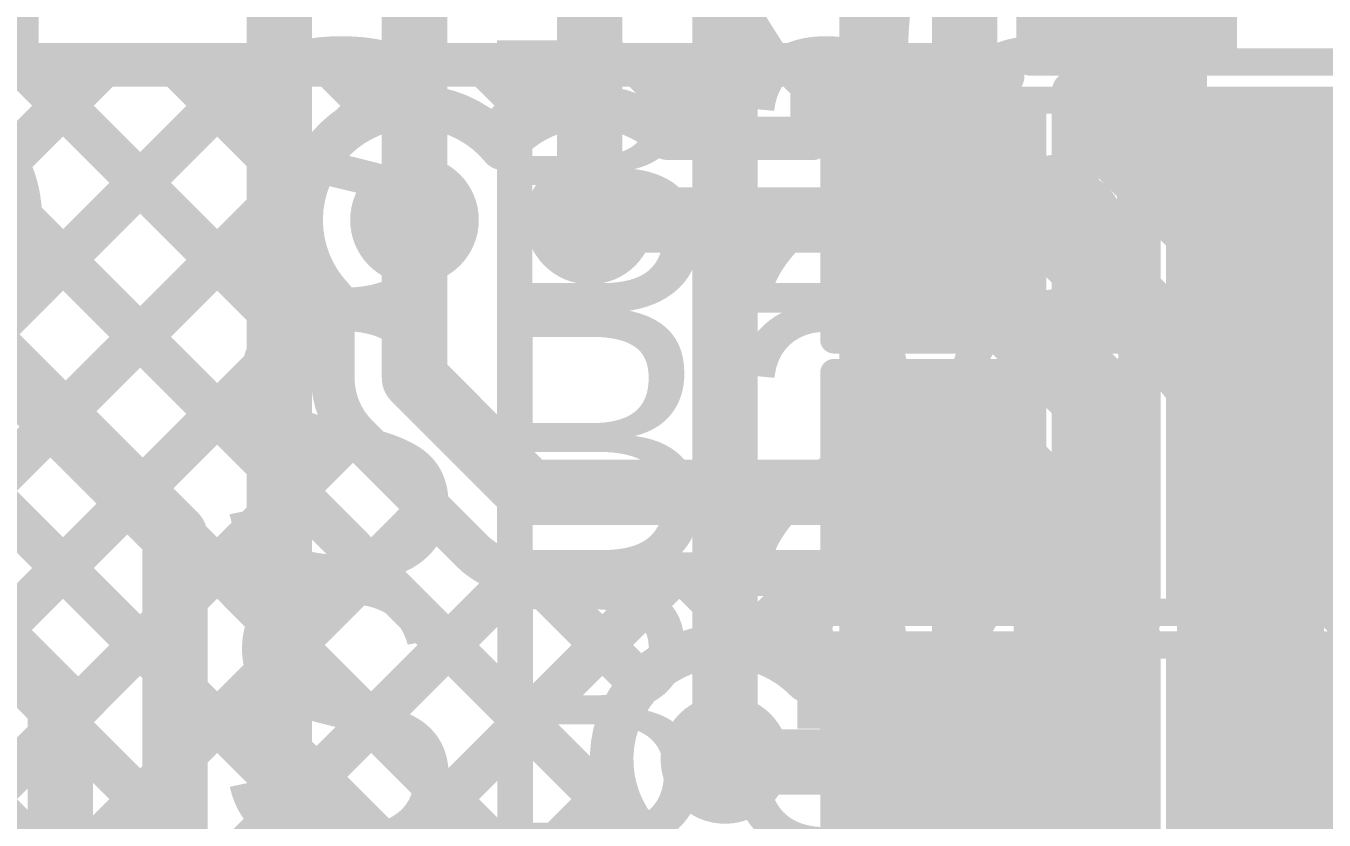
# Model space of a CAD drawing. Header units: millimetres. Extents: x -0.01 to 3.73, y -0.01 to 3.05.
# Drawn here: x 0.9017 to 1.14, y 1.9499 to 2.0956 of the extents above; entities that cross this region are included whole.
import ezdxf

# ---------------------------------------------------------------- set-up
doc = ezdxf.new("R2010")
doc.units = ezdxf.units.MM
doc.header["$MEASUREMENT"] = 0
for name, color, linetype in [('BottomLayer', 5, 'Continuous'), ('TopLayer', 1, 'Continuous'), ('TopOverlay', 2, 'Continuous'), ('TopPaste', 8, 'Continuous'), ('TopSolder', 216, 'Continuous'), ('ViaHoleLayer', 16, 'Continuous')]:
    doc.layers.add(name, color=color, linetype=linetype)
doc.styles.add('Arial', font='', dxfattribs={"height": 0.2})
doc.styles.get('Arial').set_extended_font_data('Arial')

# ---------------------------------------------------------------- blocks, each defined once
blk = doc.blocks.new('S______B______29')
at = {"layer": 'TopLayer'}
for points in [[(-0.045, -0.0175), (-0.045, 0.0175), (-0.015, 0.0175), (-0.015, -0.0175)], [(0.015, -0.0175), (0.015, 0.0175), (0.045, 0.0175), (0.045, -0.0175)]]:
    blk.add_hatch(color=1, dxfattribs=at).paths.add_polyline_path(points)
at = {"layer": 'TopPaste'}
for points in [[(-0.045, -0.0175), (-0.045, 0.0175), (-0.015, 0.0175), (-0.015, -0.0175)], [(0.015, -0.0175), (0.015, 0.0175), (0.045, 0.0175), (0.045, -0.0175)]]:
    blk.add_hatch(color=8, dxfattribs=at).paths.add_polyline_path(points)
at = {"layer": 'TopSolder'}
for points in [[(-0.049, -0.0215), (-0.049, 0.0215), (-0.011, 0.0215), (-0.011, -0.0215)], [(0.011, -0.0215), (0.011, 0.0215), (0.049, 0.0215), (0.049, -0.0215)]]:
    blk.add_hatch(color=216, dxfattribs=at).paths.add_polyline_path(points)
at = {"layer": 'TopOverlay', "const_width": 0.005}
for points in [[(0.05, 0.022), (-0.05, 0.022)], [(-0.05, 0.022), (-0.05, -0.022)], [(0.05, 0.022), (0.05, -0.022)], [(0.05, -0.022), (-0.05, -0.022)]]:
    blk.add_lwpolyline(points, dxfattribs=at)
at = {"layer": 'TopOverlay', "const_width": 0.0025}
for points in [[(-0.05125, 0.022, 1), (-0.04875, 0.022, 1)], [(-0.05125, 0.022, 1), (-0.04875, 0.022, 1)], [(0.04875, 0.022, 1), (0.05125, 0.022, 1)], [(0.04875, 0.022, 1), (0.05125, 0.022, 1)], [(-0.05125, -0.022, 1), (-0.04875, -0.022, 1)], [(-0.05125, -0.022, 1), (-0.04875, -0.022, 1)], [(0.04875, -0.022, 1), (0.05125, -0.022, 1)], [(0.04875, -0.022, 1), (0.05125, -0.022, 1)]]:
    blk.add_lwpolyline(points, format="xyb", close=True, dxfattribs=at)
blk = doc.blocks.new('S______B______30')
at = {"layer": 'TopLayer'}
for points in [[(-0.045, -0.0175), (-0.045, 0.0175), (-0.015, 0.0175), (-0.015, -0.0175)], [(0.015, -0.0175), (0.015, 0.0175), (0.045, 0.0175), (0.045, -0.0175)]]:
    blk.add_hatch(color=1, dxfattribs=at).paths.add_polyline_path(points)
at = {"layer": 'TopPaste'}
for points in [[(-0.045, -0.0175), (-0.045, 0.0175), (-0.015, 0.0175), (-0.015, -0.0175)], [(0.015, -0.0175), (0.015, 0.0175), (0.045, 0.0175), (0.045, -0.0175)]]:
    blk.add_hatch(color=8, dxfattribs=at).paths.add_polyline_path(points)
at = {"layer": 'TopSolder'}
for points in [[(-0.049, -0.0215), (-0.049, 0.0215), (-0.011, 0.0215), (-0.011, -0.0215)], [(0.011, -0.0215), (0.011, 0.0215), (0.049, 0.0215), (0.049, -0.0215)]]:
    blk.add_hatch(color=216, dxfattribs=at).paths.add_polyline_path(points)
at = {"layer": 'TopOverlay', "const_width": 0.005}
for points in [[(0.05, 0.022), (-0.05, 0.022)], [(-0.05, 0.022), (-0.05, -0.022)], [(0.05, 0.022), (0.05, -0.022)], [(0.05, -0.022), (-0.05, -0.022)]]:
    blk.add_lwpolyline(points, dxfattribs=at)
at = {"layer": 'TopOverlay', "const_width": 0.0025}
for points in [[(-0.05125, 0.022, 1), (-0.04875, 0.022, 1)], [(-0.05125, 0.022, 1), (-0.04875, 0.022, 1)], [(0.04875, 0.022, 1), (0.05125, 0.022, 1)], [(0.04875, 0.022, 1), (0.05125, 0.022, 1)], [(-0.05125, -0.022, 1), (-0.04875, -0.022, 1)], [(-0.05125, -0.022, 1), (-0.04875, -0.022, 1)], [(0.04875, -0.022, 1), (0.05125, -0.022, 1)], [(0.04875, -0.022, 1), (0.05125, -0.022, 1)]]:
    blk.add_lwpolyline(points, format="xyb", close=True, dxfattribs=at)
blk = doc.blocks.new('S______B______31')
at = {"layer": 'TopLayer'}
for points in [[(-0.045, -0.0175), (-0.045, 0.0175), (-0.015, 0.0175), (-0.015, -0.0175)], [(0.015, -0.0175), (0.015, 0.0175), (0.045, 0.0175), (0.045, -0.0175)]]:
    blk.add_hatch(color=1, dxfattribs=at).paths.add_polyline_path(points)
at = {"layer": 'TopPaste'}
for points in [[(-0.045, -0.0175), (-0.045, 0.0175), (-0.015, 0.0175), (-0.015, -0.0175)], [(0.015, -0.0175), (0.015, 0.0175), (0.045, 0.0175), (0.045, -0.0175)]]:
    blk.add_hatch(color=8, dxfattribs=at).paths.add_polyline_path(points)
at = {"layer": 'TopSolder'}
for points in [[(-0.049, -0.0215), (-0.049, 0.0215), (-0.011, 0.0215), (-0.011, -0.0215)], [(0.011, -0.0215), (0.011, 0.0215), (0.049, 0.0215), (0.049, -0.0215)]]:
    blk.add_hatch(color=216, dxfattribs=at).paths.add_polyline_path(points)
at = {"layer": 'TopOverlay', "const_width": 0.005}
for points in [[(0.05, 0.022), (-0.05, 0.022)], [(-0.05, 0.022), (-0.05, -0.022)], [(0.05, 0.022), (0.05, -0.022)], [(0.05, -0.022), (-0.05, -0.022)]]:
    blk.add_lwpolyline(points, dxfattribs=at)
at = {"layer": 'TopOverlay', "const_width": 0.0025}
for points in [[(-0.05125, 0.022, 1), (-0.04875, 0.022, 1)], [(-0.05125, 0.022, 1), (-0.04875, 0.022, 1)], [(0.04875, 0.022, 1), (0.05125, 0.022, 1)], [(0.04875, 0.022, 1), (0.05125, 0.022, 1)], [(-0.05125, -0.022, 1), (-0.04875, -0.022, 1)], [(-0.05125, -0.022, 1), (-0.04875, -0.022, 1)], [(0.04875, -0.022, 1), (0.05125, -0.022, 1)], [(0.04875, -0.022, 1), (0.05125, -0.022, 1)]]:
    blk.add_lwpolyline(points, format="xyb", close=True, dxfattribs=at)
blk = doc.blocks.new('R__0603_102')
at = {"layer": 'TopLayer'}
for points in [[(-0.015, 0.0175), (-0.015, -0.0175), (-0.045, -0.0175), (-0.045, 0.0175)], [(0.045, 0.0175), (0.045, -0.0175), (0.015, -0.0175), (0.015, 0.0175)]]:
    blk.add_hatch(color=1, dxfattribs=at).paths.add_polyline_path(points)
at = {"layer": 'TopPaste'}
for points in [[(-0.015, 0.0175), (-0.015, -0.0175), (-0.045, -0.0175), (-0.045, 0.0175)], [(0.045, 0.0175), (0.045, -0.0175), (0.015, -0.0175), (0.015, 0.0175)]]:
    blk.add_hatch(color=8, dxfattribs=at).paths.add_polyline_path(points)
at = {"layer": 'TopSolder'}
for points in [[(-0.011, 0.0215), (-0.011, -0.0215), (-0.049, -0.0215), (-0.049, 0.0215)], [(0.049, 0.0215), (0.049, -0.0215), (0.011, -0.0215), (0.011, 0.0215)]]:
    blk.add_hatch(color=216, dxfattribs=at).paths.add_polyline_path(points)
at = {"layer": 'TopOverlay', "const_width": 0.005}
for points in [[(0.049, 0.021), (-0.049, 0.021)], [(-0.049, 0.021), (-0.049, -0.021)], [(0.049, 0.021), (0.049, -0.021)], [(0.049, -0.021), (-0.049, -0.021)]]:
    blk.add_lwpolyline(points, dxfattribs=at)
at = {"layer": 'TopOverlay', "const_width": 0.0025}
for points in [[(-0.05025, 0.021, 1), (-0.04775, 0.021, 1)], [(-0.05025, 0.021, 1), (-0.04775, 0.021, 1)], [(0.04775, 0.021, 1), (0.05025, 0.021, 1)], [(0.04775, 0.021, 1), (0.05025, 0.021, 1)], [(-0.05025, -0.021, 1), (-0.04775, -0.021, 1)], [(-0.05025, -0.021, 1), (-0.04775, -0.021, 1)], [(0.04775, -0.021, 1), (0.05025, -0.021, 1)], [(0.04775, -0.021, 1), (0.05025, -0.021, 1)]]:
    blk.add_lwpolyline(points, format="xyb", close=True, dxfattribs=at)

msp = doc.modelspace()

# ---------------------------------------------------------------- hatches: boundary and pattern name
at = {"layer": 'BottomLayer'}
h = msp.add_hatch(color=5, dxfattribs=at)
edge = h.paths.add_edge_path()
edge.add_arc((0.973, 2.06), 0.01181, 0, 360)
h = msp.add_hatch(color=5, dxfattribs=at)
edge = h.paths.add_edge_path()
edge.add_arc((1.00519, 2.06), 0.01181, 0, 360)
h = msp.add_hatch(color=5, dxfattribs=at)
edge = h.paths.add_edge_path()
edge.add_arc((1.03, 1.961), 0.01181, 0, 360)
at = {"layer": 'TopLayer'}
h = msp.add_hatch(color=1, dxfattribs=at)
edge = h.paths.add_edge_path()
edge.add_arc((0.973, 2.06), 0.01181, 0, 360)
h = msp.add_hatch(color=1, dxfattribs=at)
edge = h.paths.add_edge_path()
edge.add_arc((1.00519, 2.06), 0.01181, 0, 360)
h = msp.add_hatch(color=1, dxfattribs=at)
edge = h.paths.add_edge_path()
edge.add_arc((1.03, 1.961), 0.01181, 0, 360)
at = {"layer": 'ViaHoleLayer'}
h = msp.add_hatch(color=16, dxfattribs=at)
edge = h.paths.add_edge_path()
edge.add_arc((0.973, 2.06), 0.00591, 0, 360)
h = msp.add_hatch(color=16, dxfattribs=at)
edge = h.paths.add_edge_path()
edge.add_arc((1.00519, 2.06), 0.00591, 0, 360)
h = msp.add_hatch(color=16, dxfattribs=at)
edge = h.paths.add_edge_path()
edge.add_arc((1.03, 1.961), 0.00591, 0, 360)

# ---------------------------------------------------------------- linework, layer by layer
at = {"layer": 'BottomLayer'}
for points, const_width in [([(1.057, 1.81), (1.057, 2.168)], 0.012), ([(1.00519, 2.06), (1.00519, 2.16623)], 0.012), ([(1.03, 1.961), (1.03, 2.167)], 0.012), ([(0.722, 2.157), (0.908, 1.971)], 0.012), ([(0.973, 2.06), (0.973, 2.15808)], 0.012), ([(1.106, 2.078), (1.106, 2.14272)], 0.025), ([(0.78702, 2.144), (0.929, 2.00202)], 0.012), ([(1.074, 2.049), (1.074, 2.144)], 0.012), ([(0.94819, 1.96181), (0.94819, 2.13381)], 0.012), ([(1.106, 2.078), (1.156, 2.028)], 0.025), ([(1.089, 2.05521), (1.089, 2.06484)], 0.008), ([(1.0908, 2.0628), (1.1408, 2.0128)], 0.008), ([(1.089, 2.05521), (1.1126, 2.03161)], 0.008), ([(1.074, 2.049), (1.102, 2.021)], 0.012), ([(1.09899, 2.04522), (1.10368, 2.04991)], 0.008), ([(1.11312, 2.03107), (1.11782, 2.03577)], 0.008), ([(1.072, 2.02979), (1.087, 2.01479)], 0.008), ([(1.072, 1.82443), (1.072, 2.02979)], 0.008), ([(1.072, 2.01823), (1.07778, 2.02401)], 0.008), ([(1.102, 1.816), (1.102, 2.021)], 0.012), ([(1.117, 2.00667), (1.13196, 2.02163)], 0.008), ([(1.117, 1.83043), (1.117, 2.021)], 0.008), ([(1.087, 1.83043), (1.087, 2.01479)], 0.008), ([(1.117, 2.01389), (1.2575, 1.87339)], 0.008), ([(1.117, 1.97838), (1.14706, 2.00845)], 0.008), ([(1.117, 1.9501), (1.1734, 2.0065)], 0.008), ([(1.117, 1.92181), (1.20169, 2.0065)], 0.008), ([(0.929, 1.787), (0.929, 2.00202)], 0.012), ([(1.072, 1.98995), (1.087, 2.00495)], 0.008), ([(1.072, 2.00232), (1.087, 1.98732)], 0.008), ([(1.117, 1.9856), (1.20723, 1.89538)], 0.008), ([(1.072, 1.96167), (1.087, 1.97667)], 0.008), ([(0.908, 1.779), (0.908, 1.971)], 0.012), ([(1.072, 1.97403), (1.087, 1.95903)], 0.008), ([(0.94819, 1.96181), (0.999, 1.911)], 0.012), ([(1.117, 1.95732), (1.18656, 1.88776)], 0.008), ([(1.072, 1.93338), (1.087, 1.94838)], 0.008)]:
    msp.add_lwpolyline(points, dxfattribs=dict(at, const_width=const_width))
for points, const_width in [([(1.09975, 2.078, 1), (1.11225, 2.078, 1)], 0.0125), ([(1.09975, 2.078, 1), (1.11225, 2.078, 1)], 0.0125), ([(1.087, 2.06484, 1), (1.091, 2.06484, 1)], 0.004), ([(1.0888, 2.0628, 1), (1.0928, 2.0628, 1)], 0.004), ([(0.97, 2.06, 1), (0.976, 2.06, 1)], 0.006), ([(1.00219, 2.06, 1), (1.00819, 2.06, 1)], 0.006), ([(1.087, 2.05521, 1), (1.091, 2.05521, 1)], 0.004), ([(1.087, 2.05521, 1), (1.091, 2.05521, 1)], 0.004), ([(1.071, 2.049, 1), (1.077, 2.049, 1)], 0.006), ([(1.071, 2.049, 1), (1.077, 2.049, 1)], 0.006), ([(1.10168, 2.04991, 1), (1.10568, 2.04991, 1)], 0.004), ([(1.09699, 2.04522, 1), (1.10099, 2.04522, 1)], 0.004), ([(1.11582, 2.03577, 1), (1.11982, 2.03577, 1)], 0.004), ([(1.1106, 2.03161, 1), (1.1146, 2.03161, 1)], 0.004), ([(1.11061, 2.03161, 1), (1.11461, 2.03161, 1)], 0.004), ([(1.11061, 2.0316, 1), (1.11461, 2.0316, 1)], 0.004), ([(1.07, 2.02979, 1), (1.074, 2.02979, 1)], 0.004), ([(1.07, 2.02979, 1), (1.074, 2.02979, 1)], 0.004), ([(1.11112, 2.03107, 1), (1.11512, 2.03107, 1)], 0.004), ([(1.07578, 2.02401, 1), (1.07978, 2.02401, 1)], 0.004), ([(1.099, 2.021, 1), (1.105, 2.021, 1)], 0.006), ([(1.099, 2.021, 1), (1.105, 2.021, 1)], 0.006), ([(1.115, 2.021, 1), (1.119, 2.021, 1)], 0.004), ([(1.115, 2.021, 1), (1.119, 2.021, 1)], 0.004), ([(1.115, 2.021, 1), (1.119, 2.021, 1)], 0.004), ([(1.12996, 2.02163, 1), (1.13396, 2.02163, 1)], 0.004), ([(1.07, 2.01823, 1), (1.074, 2.01823, 1)], 0.004), ([(1.085, 2.01479, 1), (1.089, 2.01479, 1)], 0.004), ([(1.085, 2.01479, 1), (1.089, 2.01479, 1)], 0.004), ([(1.115, 2.01389, 1), (1.119, 2.01389, 1)], 0.004), ([(1.1388, 2.0128, 1), (1.1428, 2.0128, 1)], 0.004), ([(1.1388, 2.0128, 1), (1.1428, 2.0128, 1)], 0.004), ([(1.1388, 2.0128, 1), (1.1428, 2.0128, 1)], 0.004), ([(1.115, 2.00667, 1), (1.119, 2.00667, 1)], 0.004), ([(0.926, 2.00202, 1), (0.932, 2.00202, 1)], 0.006), ([(0.926, 2.00202, 1), (0.932, 2.00202, 1)], 0.006), ([(1.085, 2.00495, 1), (1.089, 2.00495, 1)], 0.004), ([(1.07, 2.00232, 1), (1.074, 2.00232, 1)], 0.004), ([(1.07, 1.98995, 1), (1.074, 1.98995, 1)], 0.004), ([(1.085, 1.98732, 1), (1.089, 1.98732, 1)], 0.004), ([(1.115, 1.9856, 1), (1.119, 1.9856, 1)], 0.004), ([(1.085, 1.97667, 1), (1.089, 1.97667, 1)], 0.004), ([(1.115, 1.97838, 1), (1.119, 1.97838, 1)], 0.004), ([(0.905, 1.971, 1), (0.911, 1.971, 1)], 0.006), ([(0.905, 1.971, 1), (0.911, 1.971, 1)], 0.006), ([(1.07, 1.97403, 1), (1.074, 1.97403, 1)], 0.004), ([(0.94519, 1.96181, 1), (0.95119, 1.96181, 1)], 0.006), ([(0.94519, 1.96181, 1), (0.95119, 1.96181, 1)], 0.006), ([(1.027, 1.961, 1), (1.033, 1.961, 1)], 0.006), ([(1.07, 1.96167, 1), (1.074, 1.96167, 1)], 0.004), ([(1.085, 1.95903, 1), (1.089, 1.95903, 1)], 0.004), ([(1.115, 1.95732, 1), (1.119, 1.95732, 1)], 0.004), ([(1.085, 1.94838, 1), (1.089, 1.94838, 1)], 0.004), ([(1.115, 1.9501, 1), (1.119, 1.9501, 1)], 0.004)]:
    msp.add_lwpolyline(points, format="xyb", close=True, dxfattribs=dict(at, const_width=const_width))
at = {"layer": 'BottomLayer', "const_width": 0.008}
for points in [[(1.11261, 2.03161, -0.198912), (1.117, 2.021)], [(1.11261, 2.0316, -0.198764), (1.117, 2.021)], [(1.156, 2.0065, -0.198912), (1.1408, 2.0128)], [(1.156, 2.0065, -0.198912), (1.1408, 2.0128)]]:
    msp.add_lwpolyline(points, format="xyb", dxfattribs=at)
at = {"layer": 'TopLayer'}
for points, const_width in [([(0.60828, 2.0885), (1.081, 2.0885)], 0.008), ([(0.75954, 2.0885), (0.91004, 1.938)], 0.008), ([(0.76549, 1.938), (0.91599, 2.0885)], 0.008), ([(0.78783, 2.0885), (1.04771, 1.82862)], 0.008), ([(0.79378, 1.938), (0.94428, 2.0885)], 0.008), ([(0.81611, 2.0885), (1.046, 1.85861)], 0.008), ([(0.8444, 2.0885), (1.0118, 1.9211)], 0.008), ([(0.87268, 2.0885), (1.02938, 1.9318)], 0.008), ([(0.90097, 2.0885), (0.958, 2.03147)], 0.008), ([(0.92925, 2.0885), (0.95279, 2.06496)], 0.008), ([(0.95753, 2.0885), (0.96632, 2.07971)], 0.008), ([(0.96121, 2.07715), (0.97256, 2.0885)], 0.008), ([(0.98582, 2.0885), (0.99576, 2.07855)], 0.008), ([(0.98738, 2.07504), (1.00084, 2.0885)], 0.008), ([(1.0141, 2.0885), (1.0276, 2.075)], 0.008), ([(1.01745, 2.07682), (1.02913, 2.0885)], 0.008), ([(1.04239, 2.0885), (1.046, 2.08489)], 0.008), ([(1.046, 2.0865), (1.081, 2.0865)], 0.008), ([(1.046, 2.075), (1.046, 2.0865)], 0.008), ([(1.094, 2.0835), (1.106, 2.0835)], 0.008), ([(1.094, 2.0365), (1.094, 2.0835)], 0.008), ([(1.106, 2.0365), (1.106, 2.0835)], 0.008), ([(1.094, 2.06852), (1.106, 2.08052)], 0.008), ([(1.01961, 2.075), (1.046, 2.075)], 0.008), ([(0.82206, 1.938), (0.95585, 2.07179)], 0.008), ([(1.094, 2.06517), (1.106, 2.05317)], 0.008), ([(1.13, 2.0415), (1.13, 2.06)], 0.02), ([(0.97, 2.062), (0.97158, 2.06042)], 0.012), ([(0.973, 2.031), (0.973, 2.06)], 0.012), ([(1.00519, 2.06), (1.07, 2.06)], 0.012), ([(1.094, 2.04023), (1.106, 2.05223)], 0.008), ([(1.13, 2.0415), (1.20056, 2.0415)], 0.02), ([(1.13, 2.01), (1.13, 2.0415)], 0.02), ([(0.85034, 1.938), (0.95796, 2.04562)], 0.008), ([(0.958, 2.031), (0.958, 2.04557)], 0.008), ([(1.094, 2.03689), (1.106, 2.02489)], 0.008), ([(0.973, 2.031), (0.994, 2.01)], 0.012), ([(1.094, 1.9865), (1.094, 2.0335)], 0.008), ([(1.106, 1.9865), (1.106, 2.0335)], 0.008), ([(1.094, 2.01195), (1.106, 2.02395)], 0.008), ([(0.87863, 1.938), (0.96173, 2.0211)], 0.008), ([(0.9624, 2.02039), (0.98339, 1.9994)], 0.008), ([(1.13, 1.96), (1.13, 2.01)], 0.02), ([(0.994, 2.01), (1.07, 2.01)], 0.012), ([(1.094, 2.0086), (1.106, 1.9966)], 0.008), ([(0.90691, 1.938), (0.97585, 2.00694)], 0.008), ([(1.094, 1.98367), (1.106, 1.99567)], 0.008), ([(0.922, 1.9248), (0.99229, 1.9951)], 0.008), ([(0.922, 1.89652), (1.02048, 1.995)], 0.008), ([(0.994, 1.995), (1.046, 1.995)], 0.008), ([(0.99447, 1.995), (1.01454, 1.97493)], 0.008), ([(1.02275, 1.995), (1.03724, 1.98051)], 0.008), ([(1.046, 1.9865), (1.046, 1.995)], 0.008), ([(1.03497, 1.98121), (1.046, 1.99223)], 0.008), ([(1.046, 1.9755), (1.046, 1.9835)], 0.008), ([(1.094, 1.9365), (1.094, 1.9835)], 0.008), ([(1.106, 1.9365), (1.106, 1.9835)], 0.008), ([(1.094, 1.98032), (1.106, 1.96832)], 0.008), ([(1.094, 1.95538), (1.106, 1.96738)], 0.008), ([(1.13, 1.91), (1.13, 1.96)], 0.02), ([(1.03, 1.961), (1.0305, 1.9605)], 0.012), ([(1.0305, 1.9605), (1.0695, 1.9605)], 0.012), ([(1.0695, 1.9605), (1.07, 1.96)], 0.012), ([(0.922, 1.86823), (1.00979, 1.95603)], 0.008), ([(1.094, 1.95203), (1.106, 1.94003)], 0.008)]:
    msp.add_lwpolyline(points, dxfattribs=dict(at, const_width=const_width))
for points, const_width in [([(0.89897, 2.0885, 1), (0.90297, 2.0885, 1)], 0.004), ([(0.91399, 2.0885, 1), (0.91799, 2.0885, 1)], 0.004), ([(0.92725, 2.0885, 1), (0.93125, 2.0885, 1)], 0.004), ([(0.94228, 2.0885, 1), (0.94628, 2.0885, 1)], 0.004), ([(0.95553, 2.0885, 1), (0.95953, 2.0885, 1)], 0.004), ([(0.97056, 2.0885, 1), (0.97456, 2.0885, 1)], 0.004), ([(0.98382, 2.0885, 1), (0.98782, 2.0885, 1)], 0.004), ([(0.99884, 2.0885, 1), (1.00284, 2.0885, 1)], 0.004), ([(1.0121, 2.0885, 1), (1.0161, 2.0885, 1)], 0.004), ([(1.02713, 2.0885, 1), (1.03113, 2.0885, 1)], 0.004), ([(1.04039, 2.0885, 1), (1.04439, 2.0885, 1)], 0.004), ([(1.044, 2.0865, 1), (1.048, 2.0865, 1)], 0.004), ([(1.044, 2.0865, 1), (1.048, 2.0865, 1)], 0.004), ([(1.079, 2.0885, 1), (1.083, 2.0885, 1)], 0.004), ([(1.079, 2.0865, 1), (1.083, 2.0865, 1)], 0.004), ([(1.044, 2.08489, 1), (1.048, 2.08489, 1)], 0.004), ([(1.092, 2.0835, 1), (1.096, 2.0835, 1)], 0.004), ([(1.092, 2.0835, 1), (1.096, 2.0835, 1)], 0.004), ([(1.104, 2.0835, 1), (1.108, 2.0835, 1)], 0.004), ([(1.104, 2.0835, 1), (1.108, 2.0835, 1)], 0.004), ([(0.96432, 2.07971, 1), (0.96832, 2.07971, 1)], 0.004), ([(1.104, 2.08052, 1), (1.108, 2.08052, 1)], 0.004), ([(0.95921, 2.07715, 1), (0.96321, 2.07715, 1)], 0.004), ([(0.99376, 2.07855, 1), (0.99776, 2.07855, 1)], 0.004), ([(1.01545, 2.07682, 1), (1.01945, 2.07682, 1)], 0.004), ([(0.98538, 2.07504, 1), (0.98938, 2.07504, 1)], 0.004), ([(1.01761, 2.075, 1), (1.02161, 2.075, 1)], 0.004), ([(1.01761, 2.075, 1), (1.02161, 2.075, 1)], 0.004), ([(1.0256, 2.075, 1), (1.0296, 2.075, 1)], 0.004), ([(1.044, 2.075, 1), (1.048, 2.075, 1)], 0.004), ([(1.044, 2.075, 1), (1.048, 2.075, 1)], 0.004), ([(0.98709, 2.07319, 1), (0.99109, 2.07319, 1)], 0.004), ([(0.98709, 2.07319, 1), (0.99109, 2.07319, 1)], 0.004), ([(0.95385, 2.07179, 1), (0.95785, 2.07179, 1)], 0.004), ([(1.092, 2.06852, 1), (1.096, 2.06852, 1)], 0.004), ([(0.95079, 2.06496, 1), (0.95479, 2.06496, 1)], 0.004), ([(1.092, 2.06517, 1), (1.096, 2.06517, 1)], 0.004), ([(1.125, 2.06, 1), (1.135, 2.06, 1)], 0.01), ([(0.967, 2.062, 1), (0.973, 2.062, 1)], 0.006), ([(0.96858, 2.06042, 1), (0.97458, 2.06042, 1)], 0.006), ([(0.97, 2.06, 1), (0.976, 2.06, 1)], 0.006), ([(1.00219, 2.06, 1), (1.00819, 2.06, 1)], 0.006), ([(1.067, 2.06, 1), (1.073, 2.06, 1)], 0.006), ([(1.104, 2.05317, 1), (1.108, 2.05317, 1)], 0.004), ([(1.104, 2.05223, 1), (1.108, 2.05223, 1)], 0.004), ([(1.125, 2.0415, 1), (1.135, 2.0415, 1)], 0.01), ([(1.125, 2.0415, 1), (1.135, 2.0415, 1)], 0.01), ([(1.125, 2.0415, 1), (1.135, 2.0415, 1)], 0.01), ([(0.95596, 2.04562, 1), (0.95996, 2.04562, 1)], 0.004), ([(0.956, 2.04557, 1), (0.96, 2.04557, 1)], 0.004), ([(0.956, 2.04557, 1), (0.96, 2.04557, 1)], 0.004), ([(1.092, 2.04023, 1), (1.096, 2.04023, 1)], 0.004), ([(1.092, 2.03689, 1), (1.096, 2.03689, 1)], 0.004), ([(1.092, 2.0365, 1), (1.096, 2.0365, 1)], 0.004), ([(1.104, 2.0365, 1), (1.108, 2.0365, 1)], 0.004), ([(0.956, 2.03147, 1), (0.96, 2.03147, 1)], 0.004), ([(0.97, 2.031, 1), (0.976, 2.031, 1)], 0.006), ([(0.97, 2.031, 1), (0.976, 2.031, 1)], 0.006), ([(1.092, 2.0335, 1), (1.096, 2.0335, 1)], 0.004), ([(1.104, 2.0335, 1), (1.108, 2.0335, 1)], 0.004), ([(0.956, 2.031, 1), (0.96, 2.031, 1)], 0.004), ([(0.956, 2.031, 1), (0.96, 2.031, 1)], 0.004), ([(0.956, 2.031, 1), (0.96, 2.031, 1)], 0.004), ([(1.104, 2.02489, 1), (1.108, 2.02489, 1)], 0.004), ([(1.104, 2.02395, 1), (1.108, 2.02395, 1)], 0.004), ([(0.95973, 2.0211, 1), (0.96373, 2.0211, 1)], 0.004), ([(0.96039, 2.0204, 1), (0.96439, 2.0204, 1)], 0.004), ([(0.96039, 2.02039, 1), (0.96439, 2.02039, 1)], 0.004), ([(0.9604, 2.02039, 1), (0.9644, 2.02039, 1)], 0.004), ([(1.125, 2.01, 1), (1.135, 2.01, 1)], 0.01), ([(1.125, 2.01, 1), (1.135, 2.01, 1)], 0.01), ([(0.991, 2.01, 1), (0.997, 2.01, 1)], 0.006), ([(0.991, 2.01, 1), (0.997, 2.01, 1)], 0.006), ([(1.067, 2.01, 1), (1.073, 2.01, 1)], 0.006), ([(1.092, 2.01195, 1), (1.096, 2.01195, 1)], 0.004), ([(1.092, 2.0086, 1), (1.096, 2.0086, 1)], 0.004), ([(0.97385, 2.00694, 1), (0.97785, 2.00694, 1)], 0.004), ([(0.98139, 1.9994, 1), (0.98539, 1.9994, 1)], 0.004), ([(0.98139, 1.99939, 1), (0.98539, 1.99939, 1)], 0.004), ([(0.9814, 1.99939, 1), (0.9854, 1.99939, 1)], 0.004), ([(1.104, 1.9966, 1), (1.108, 1.9966, 1)], 0.004), ([(1.104, 1.99567, 1), (1.108, 1.99567, 1)], 0.004), ([(0.99029, 1.9951, 1), (0.99429, 1.9951, 1)], 0.004), ([(0.992, 1.995, 1), (0.996, 1.995, 1)], 0.004), ([(0.992, 1.995, 1), (0.996, 1.995, 1)], 0.004), ([(0.992, 1.995, 1), (0.996, 1.995, 1)], 0.004), ([(0.99247, 1.995, 1), (0.99647, 1.995, 1)], 0.004), ([(1.01848, 1.995, 1), (1.02248, 1.995, 1)], 0.004), ([(1.02075, 1.995, 1), (1.02475, 1.995, 1)], 0.004), ([(1.044, 1.995, 1), (1.048, 1.995, 1)], 0.004), ([(1.044, 1.995, 1), (1.048, 1.995, 1)], 0.004), ([(1.044, 1.99223, 1), (1.048, 1.99223, 1)], 0.004), ([(1.044, 1.9865, 1), (1.048, 1.9865, 1)], 0.004), ([(1.092, 1.9865, 1), (1.096, 1.9865, 1)], 0.004), ([(1.104, 1.9865, 1), (1.108, 1.9865, 1)], 0.004), ([(1.044, 1.9835, 1), (1.048, 1.9835, 1)], 0.004), ([(1.092, 1.98367, 1), (1.096, 1.98367, 1)], 0.004), ([(1.092, 1.9835, 1), (1.096, 1.9835, 1)], 0.004), ([(1.104, 1.9835, 1), (1.108, 1.9835, 1)], 0.004), ([(1.03297, 1.98121, 1), (1.03697, 1.98121, 1)], 0.004), ([(1.03524, 1.98051, 1), (1.03924, 1.98051, 1)], 0.004), ([(1.092, 1.98032, 1), (1.096, 1.98032, 1)], 0.004), ([(1.01254, 1.97493, 1), (1.01654, 1.97493, 1)], 0.004), ([(1.04293, 1.9755, 1), (1.04693, 1.9755, 1)], 0.004), ([(1.044, 1.9755, 1), (1.048, 1.9755, 1)], 0.004), ([(1.104, 1.96832, 1), (1.108, 1.96832, 1)], 0.004), ([(1.104, 1.96738, 1), (1.108, 1.96738, 1)], 0.004), ([(1.125, 1.96, 1), (1.135, 1.96, 1)], 0.01), ([(1.125, 1.96, 1), (1.135, 1.96, 1)], 0.01), ([(1.027, 1.961, 1), (1.033, 1.961, 1)], 0.006), ([(1.0275, 1.9605, 1), (1.0335, 1.9605, 1)], 0.006), ([(1.0275, 1.9605, 1), (1.0335, 1.9605, 1)], 0.006), ([(1.0665, 1.9605, 1), (1.0725, 1.9605, 1)], 0.006), ([(1.0665, 1.9605, 1), (1.0725, 1.9605, 1)], 0.006), ([(1.067, 1.96, 1), (1.073, 1.96, 1)], 0.006), ([(1.00779, 1.95603, 1), (1.01179, 1.95603, 1)], 0.004), ([(1.092, 1.95538, 1), (1.096, 1.95538, 1)], 0.004), ([(1.092, 1.95203, 1), (1.096, 1.95203, 1)], 0.004)]:
    msp.add_lwpolyline(points, format="xyb", close=True, dxfattribs=dict(at, const_width=const_width))
at = {"layer": 'TopLayer', "const_width": 0.008}
for points in [[(0.958, 2.04557, -1.040413), (0.98909, 2.07319)], [(0.98909, 2.07319, -0.43761), (1.01961, 2.075)], [(0.96239, 2.02039, -0.198912), (0.958, 2.031)], [(0.96239, 2.0204, -0.198764), (0.958, 2.031)], [(0.994, 1.995, -0.198912), (0.98339, 1.99939)], [(0.994, 1.995, -0.198764), (0.9834, 1.99939)], [(1.04389, 1.9455, -2.347067), (1.04493, 1.9755)]]:
    msp.add_lwpolyline(points, format="xyb", dxfattribs=at)

# ---------------------------------------------------------------- block references
at = {"rotation": 180}
for name, p in [('R__0603_102', (1.135, 2.11)), ('S______B______31', (1.1, 2.06)), ('S______B______30', (1.1, 2.01)), ('S______B______29', (1.1, 1.96))]:
    msp.add_blockref(name, p, dxfattribs=at)

# ---------------------------------------------------------------- texts
at = {"layer": 'TopOverlay', "style": 'Arial'}
msp.add_text('SB6', height=0.05, rotation=90, dxfattribs=at).set_placement((0.90401, 2.03506))
for s, p in [('R7', (0.99435, 2.09101)), ('SB28', (0.93581, 2.04299)), ('SB29', (0.93586, 1.99399)), ('SB30', (0.93591, 1.94399))]:
    msp.add_text(s, height=0.05, dxfattribs=at).set_placement(p)

doc.saveas('drawing.dxf')
